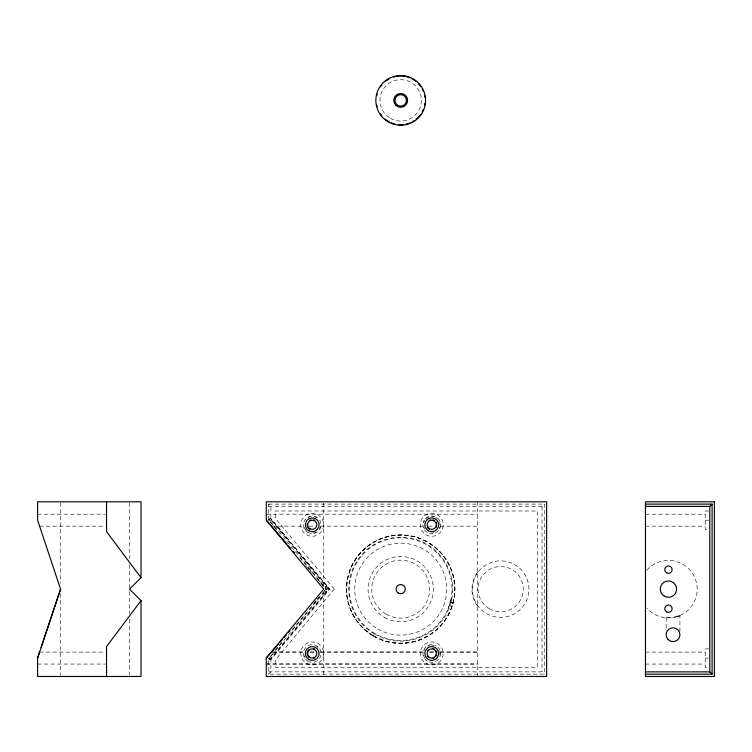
<?xml version="1.0" encoding="UTF-8"?>
<svg xmlns="http://www.w3.org/2000/svg" width="752" height="752" viewBox="0 0 752 752"><rect width="100%" height="100%" fill="white"/><g stroke="black" fill="none" stroke-linecap="round" stroke-linejoin="round"><path stroke-width="0.56" stroke-dasharray="3.76 2.82" d="M450.909 602.587L451.679 599.278M449.292 605.633L451.849 606.497L453.672 599.673L451.021 599.147L448.107 608.772M678.511 616.621L679.009 615.841L677.627 616.358M477.689 571.915L476.787 573.184A28.726 28.726 0 0 0 476.787 605.097L477.689 606.356M272.544 654.127L268.558 658.912L270.861 659.739L329.677 589.164L270.861 518.579L268.558 519.416L282.78 536.477M325.193 587.378L326.659 585.611M275.279 650.029L278.259 646.447M279.011 645.545L281.991 641.964M292.443 629.433L321.536 594.512M322.288 593.619L326.02 589.136L329.677 589.164M313.763 603.283L316.827 599.748M317.588 598.865L319.121 597.097M324.488 590.903L326.02 589.136L299.898 557.805M676.48 616.706L676.48 616.123L678.135 616.17M276.774 530.047L268.558 520.196L268.558 504.113L270.861 506.406L270.861 520.196L328.314 589.136L270.861 658.085L268.558 658.085L268.558 674.168L270.861 671.874L270.861 656.101M268.558 506.406L542.042 506.406L544.335 504.113L544.335 674.168L268.558 674.168M268.558 519.425L270.861 518.645L329.602 589.136M268.558 504.113L544.335 504.113M708.657 511.003L705.207 511.003L705.207 529.389L708.657 529.389M37.6 514.218L105.374 514.218M266.264 514.199L477.689 514.218M645.46 514.218L705.207 514.218M270.861 520.196L268.558 520.196L270.861 519.369L329.009 589.136L270.861 658.921L268.558 658.085M705.207 520.196L708.657 520.196M39.593 526.174L105.374 526.174M271.425 526.146L303.084 526.174M308.922 526.146L314.806 526.174M320.643 526.146L422.615 526.174M428.471 526.146L434.336 526.174M440.193 526.146L477.689 526.174M645.46 526.174L705.207 526.174M450.946 602.418L450.26 602.418L452.873 603.113M708.657 648.891L705.207 648.891L705.207 667.278L708.657 667.278M272.694 652.012L303.15 652.012M310.181 652.012L314.862 652.012M320.719 652.012L422.633 652.012M429.665 652.012L434.346 652.012M440.211 652.012L477.689 652.012M39.583 652.106L105.374 652.106M272.619 652.106L303.084 652.106M310.115 652.106L314.806 652.106M320.662 652.106L422.615 652.106M429.646 652.106L434.336 652.106M440.193 652.106L477.689 652.106M645.46 652.106L705.207 652.106M705.207 658.085L708.657 658.085M266.264 663.969L477.689 663.969M37.6 664.063L105.374 664.063M266.264 664.063L477.689 664.063M645.46 664.063L705.207 664.063M268.558 671.874L542.042 671.874L544.335 674.168M666.14 617.768L674.046 617.317L679.93 615.456L679.93 631.642M270.861 659.626L268.558 658.855L326.659 589.136L283.523 537.37M306.28 566.369L309.316 569.866M310.068 570.74L311.582 572.488M317.588 579.416L320.681 582.988M321.424 583.834L326.02 589.136M325.193 590.903L326.659 592.67M666.178 617.768L666.14 629.819M679.009 615.841L679.009 616.79M542.042 506.406L542.042 671.874M477.689 501.81L477.689 676.471M323.717 502.966L323.717 586.485M323.717 591.796L323.717 675.305M129.523 502.975L129.523 558.868M129.523 564.686L129.523 587.979M129.523 591.467L129.523 613.594M129.523 619.413L129.523 675.305M60.583 502.975L60.583 583.317M60.583 593.798L60.583 675.305M437.984 518.532A8.845 8.845 0 0 1 429.439 533.337M427.305 532.454A8.845 8.845 0 0 1 422.878 524.793M423.188 522.499A8.845 8.845 0 0 1 424.072 520.365M425.472 518.532A8.845 8.845 0 0 1 436.151 517.132M437.984 647.228A8.845 8.845 0 0 1 429.439 662.033M427.305 661.149A8.845 8.845 0 0 1 424.072 649.061A8.845 8.845 0 0 1 436.151 645.827M646.842 570.195A28.726 28.726 0 0 1 688.306 568.39A28.726 28.726 0 0 1 688.306 609.891A28.726 28.726 0 0 1 646.842 608.077M439.723 651.345A8.272 8.272 0 0 1 439.723 655.631M424.56 657.624A8.272 8.272 0 0 1 423.743 655.631M423.743 651.345A8.272 8.272 0 0 1 424.56 649.352M427.597 646.325A8.272 8.272 0 0 1 429.589 645.498M431.733 645.216A8.272 8.272 0 0 1 433.866 645.498M305.058 657.624A8.272 8.272 0 0 1 304.231 655.631M316.366 646.325A8.272 8.272 0 0 1 318.077 647.641M320.22 526.936A8.272 8.272 0 0 1 319.393 528.929M316.366 531.955A8.272 8.272 0 0 1 312.23 533.065M306.374 530.639A8.272 8.272 0 0 1 304.231 526.936M308.094 517.63A8.272 8.272 0 0 1 310.087 516.803M314.364 516.803A8.272 8.272 0 0 1 316.366 517.63M439.723 526.936A8.272 8.272 0 0 1 438.895 528.929M433.866 532.783A8.272 8.272 0 0 1 431.733 533.065M424.56 528.929A8.272 8.272 0 0 1 423.743 526.936M423.743 522.649A8.272 8.272 0 0 1 424.56 520.657M425.876 518.946A8.272 8.272 0 0 1 429.589 516.803M431.733 516.521A8.272 8.272 0 0 1 433.866 516.803M435.869 517.63A8.272 8.272 0 0 1 437.579 518.946M439.723 522.649A8.272 8.272 0 0 1 440.005 524.793M334.292 589.136L275.458 659.748L275.458 667.278L537.445 667.278L537.445 511.003L275.458 511.003L275.458 518.532L334.292 589.136M377.72 628.945A45.966 45.966 0 0 0 446.669 589.136A45.966 45.966 0 0 0 377.72 549.336A45.966 45.966 0 0 0 377.72 628.945M306.478 663.443A11.487 11.487 0 0 0 323.717 653.488A11.487 11.487 0 0 0 306.478 643.533A11.487 11.487 0 0 0 306.478 663.443M425.98 663.443A11.487 11.487 0 0 0 443.219 653.488A11.487 11.487 0 0 0 425.98 643.533A11.487 11.487 0 0 0 425.98 663.443M425.98 534.747A11.487 11.487 0 0 0 443.219 524.793A11.487 11.487 0 0 0 425.98 514.838A11.487 11.487 0 0 0 425.98 534.747M306.478 534.747A11.487 11.487 0 0 0 323.717 524.793A11.487 11.487 0 0 0 306.478 514.838A11.487 11.487 0 0 0 306.478 534.747M486.544 613.623A28.266 28.266 0 0 0 528.938 589.136A28.266 28.266 0 0 0 486.544 564.658A28.266 28.266 0 0 0 486.544 613.623M489.364 608.725A22.616 22.616 0 0 0 523.289 589.136A22.616 22.616 0 0 0 489.364 569.555A22.616 22.616 0 0 0 489.364 608.725M386.227 614.215A28.952 28.952 0 0 0 429.665 589.136A28.952 28.952 0 0 0 386.227 564.066A28.952 28.952 0 0 0 386.227 614.215M384.385 617.401A32.627 32.627 0 0 0 433.34 589.136A32.627 32.627 0 0 0 384.385 560.879A32.627 32.627 0 0 0 384.385 617.401M307.803 532.454A8.845 8.845 0 0 0 321.076 524.793A8.845 8.845 0 0 0 307.803 517.132A8.845 8.845 0 0 0 307.803 532.454M307.803 661.149A8.845 8.845 0 0 0 321.076 653.488A8.845 8.845 0 0 0 307.803 645.827A8.845 8.845 0 0 0 307.803 661.149M390.354 118.308A20.708 20.708 0 0 0 421.411 100.383A20.708 20.708 0 0 0 390.354 82.447A20.708 20.708 0 0 0 390.354 118.308M374.722 634.152A51.973 51.973 0 0 0 452.676 589.136A51.973 51.973 0 0 0 374.722 544.128A51.973 51.973 0 0 0 374.722 634.152M373.565 636.145A54.276 54.276 0 0 0 454.979 589.136A54.276 54.276 0 0 0 373.565 542.136A54.276 54.276 0 0 0 373.565 636.145M372.202 631.802A51.305 51.305 0 0 0 451.905 592.491A51.305 51.305 0 0 0 378.012 543.123A51.305 51.305 0 0 0 372.202 631.802M373.706 635.91A54.003 54.003 0 0 0 454.716 589.136A54.003 54.003 0 0 0 373.706 542.371A54.003 54.003 0 0 0 373.706 635.91M373.65 636.004A54.116 54.116 0 0 0 454.819 589.136A54.116 54.116 0 0 0 373.65 542.277A54.116 54.116 0 0 0 373.65 636.004"/><path stroke-width="1.13" d="M37.6 658.085L60.583 589.136L37.6 520.196L37.6 501.81L141.019 501.81L141.019 577.649L129.523 589.136L141.019 600.632L141.019 676.471L37.6 676.471L37.6 658.047L39.583 652.106M41.134 647.434L60.583 589.136M141.019 600.632L106.54 646.588L106.54 676.471M266.264 658.085L323.717 589.136L266.264 520.196L266.264 501.81L546.638 501.81L546.638 676.471L266.264 676.471L266.264 658.085L278.522 643.938M280.054 642.17L282.348 639.52M283.88 637.752L286.183 635.102M288.477 632.451L290.009 630.684M645.46 674.168L712.106 674.168L709.803 671.874L709.803 506.406L712.106 504.113L645.46 504.113M645.46 506.406L709.803 506.406M645.46 671.874L709.803 671.874M266.34 520.281L287.029 544.157M288.552 545.914L290.836 548.546M293.12 551.188L294.652 552.946M141.019 577.649L106.54 531.683L106.54 501.81M712.106 504.113L712.106 674.168M424.861 103.56A24.365 24.365 0 0 1 424.598 105.13M423.207 109.698A24.365 24.365 0 0 1 422.192 111.86M420.509 114.567A24.365 24.365 0 0 1 418.488 117.03M417.933 117.603A24.365 24.365 0 0 1 416.157 119.211M414.239 120.63A24.365 24.365 0 0 1 412.19 121.862M410.028 122.886A24.365 24.365 0 0 1 408.533 123.45M407.772 123.695A24.365 24.365 0 0 1 406.24 124.099M403.091 124.625A24.365 24.365 0 0 1 398.316 124.625M395.176 124.099A24.365 24.365 0 0 1 393.634 123.695M392.873 123.45A24.365 24.365 0 0 1 391.378 122.886M389.226 121.862A24.365 24.365 0 0 1 385.25 119.211M381.875 115.836A24.365 24.365 0 0 1 380.446 113.909M377.175 106.681A24.365 24.365 0 0 1 376.808 105.13M376.808 95.626A24.365 24.365 0 0 1 377.175 94.075M380.446 86.847A24.365 24.365 0 0 1 381.875 84.929M385.879 81.056A24.365 24.365 0 0 1 389.226 78.894M393.634 77.071A24.365 24.365 0 0 1 395.176 76.657M396.736 76.347A24.365 24.365 0 0 1 400.703 76.018M401.502 76.027A24.365 24.365 0 0 1 404.67 76.347M406.24 76.657A24.365 24.365 0 0 1 407.772 77.071M408.533 77.315A24.365 24.365 0 0 1 410.028 77.87M412.19 78.894A24.365 24.365 0 0 1 414.239 80.126M414.897 80.577A24.365 24.365 0 0 1 416.157 81.545M418.488 83.726A24.365 24.365 0 0 1 420.509 86.189M422.192 88.896A24.365 24.365 0 0 1 423.207 91.058M424.598 95.626A24.365 24.365 0 0 1 424.861 97.196M436.611 526.099A5.057 5.057 0 0 1 436.104 527.321M429.204 529.173A5.057 5.057 0 0 1 427.352 527.321M429.204 520.412A5.057 5.057 0 0 1 430.417 519.905M433.039 519.905A5.057 5.057 0 0 1 434.261 520.412M436.104 522.264A5.057 5.057 0 0 1 436.611 523.486M309.702 529.173A5.057 5.057 0 0 1 307.85 527.321M307.342 526.099A5.057 5.057 0 0 1 307.342 523.486M309.702 520.412A5.057 5.057 0 0 1 310.914 519.905M313.537 519.905A5.057 5.057 0 0 1 314.759 520.412M436.611 654.795A5.057 5.057 0 0 1 436.104 656.017M434.261 657.868A5.057 5.057 0 0 1 433.039 658.367M428.151 657.06A5.057 5.057 0 0 1 427.352 656.017M427.352 650.959A5.057 5.057 0 0 1 428.151 649.916M433.039 648.6A5.057 5.057 0 0 1 434.261 649.108M436.104 650.959A5.057 5.057 0 0 1 436.611 652.181M314.759 657.868A5.057 5.057 0 0 1 313.537 658.367M308.649 657.06A5.057 5.057 0 0 1 307.85 656.017M307.342 654.795A5.057 5.057 0 0 1 307.342 652.181M307.85 650.959A5.057 5.057 0 0 1 308.649 649.916M313.537 648.6A5.057 5.057 0 0 1 314.759 649.108M714.4 501.81L645.46 501.81L645.46 676.471L714.4 676.471L714.4 501.81M398.41 593.121A4.597 4.597 0 0 0 405.3 589.136A4.597 4.597 0 0 0 398.41 585.159A4.597 4.597 0 0 0 398.41 593.121M308.781 530.762A6.89 6.89 0 0 0 319.121 524.793A6.89 6.89 0 0 0 308.781 518.824A6.89 6.89 0 0 0 308.781 530.762M428.283 530.762A6.89 6.89 0 0 0 438.623 524.793A6.89 6.89 0 0 0 428.283 518.824A6.89 6.89 0 0 0 428.283 530.762M308.781 659.457A6.89 6.89 0 0 0 319.121 653.488A6.89 6.89 0 0 0 308.781 647.519A6.89 6.89 0 0 0 308.781 659.457M428.283 659.457A6.89 6.89 0 0 0 438.623 653.488A6.89 6.89 0 0 0 428.283 647.519A6.89 6.89 0 0 0 428.283 659.457M309.927 528.769A4.597 4.597 0 0 0 316.827 524.793A4.597 4.597 0 0 0 309.927 520.807A4.597 4.597 0 0 0 309.927 528.769M429.43 528.769A4.597 4.597 0 0 0 436.329 524.793A4.597 4.597 0 0 0 429.43 520.807A4.597 4.597 0 0 0 429.43 528.769M308.978 656.74A4.597 4.597 0 0 0 316.667 654.672A4.597 4.597 0 0 0 311.037 649.051A4.597 4.597 0 0 0 308.978 656.74M429.43 657.464A4.597 4.597 0 0 0 436.329 653.488A4.597 4.597 0 0 0 429.43 649.502A4.597 4.597 0 0 0 429.43 657.464M386.227 120.574A24.844 24.844 0 0 0 425.435 102.817A24.844 24.844 0 0 0 390.448 77.747A24.844 24.844 0 0 0 386.227 120.574M395.825 105.261A6.9 6.9 0 0 0 407.368 102.169A6.9 6.9 0 0 0 398.917 93.709A6.9 6.9 0 0 0 395.825 105.261M397.836 105.355A5.743 5.743 0 0 0 406.447 100.383A5.743 5.743 0 0 0 397.836 95.401A5.743 5.743 0 0 0 397.836 105.355M664.354 596.204A8.159 8.159 0 0 0 676.593 589.136A8.159 8.159 0 0 0 664.354 582.076A8.159 8.159 0 0 0 664.354 596.204M666.601 572.789A3.675 3.675 0 0 0 672.119 569.602A3.675 3.675 0 0 0 666.601 566.425A3.675 3.675 0 0 0 666.601 572.789M666.601 611.855A3.675 3.675 0 0 0 672.119 608.678A3.675 3.675 0 0 0 666.601 605.492A3.675 3.675 0 0 0 666.601 611.855M668.161 639.595A6.89 6.89 0 0 0 679.695 636.502A6.89 6.89 0 0 0 671.245 628.061A6.89 6.89 0 0 0 668.161 639.595"/></g></svg>
